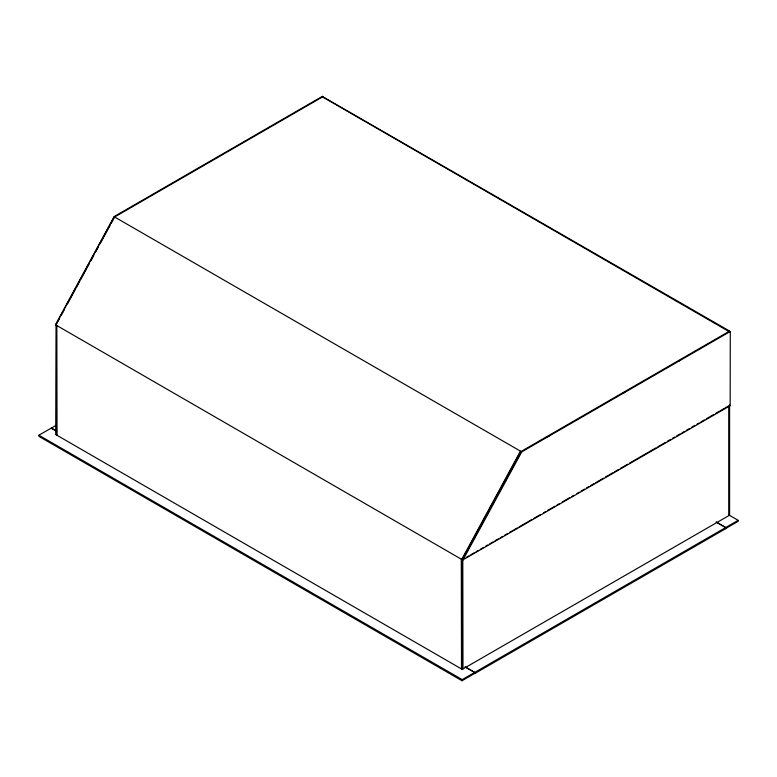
<?xml version="1.0" encoding="UTF-8"?>
<svg xmlns="http://www.w3.org/2000/svg" width="777" height="777" viewBox="0 0 777 777"><rect width="100%" height="100%" fill="white"/><g stroke="black" fill="none" stroke-linecap="round" stroke-linejoin="round"><path stroke-width="1.17" d="M51.214 428.312L56.682 431.216M56.488 325.107A1.195 0.971 60 0 0 56.294 325.349L56.177 434.586L57.051 435.431L56.828 325.66M729.467 331.828L729.467 331.002L323.397 97.086M729.467 515.258L462.228 669.366L462.228 559.974M464.928 666.909L474.378 672.367L474.786 673.533L474.786 672.387L465.617 667.093M729.011 331.575L322.814 97.057M729.71 331.303L730.283 331.633L730.157 405.701L462.801 559.926L462.529 559.421L521.056 451.738M55.682 324.951L114.209 216.938L114.996 216.89M520.794 451.418L462.266 559.43L461.616 559.314M462.228 669.016L462.228 559.712L55.488 324.767L114.054 216.754M51.214 428.146L39.073 435.071L38.928 436.383L462.014 680.739L474.601 673.474M51.399 428.205L55.808 425.398M461.917 669.191L462.228 669.24A1.195 0.971 60 0 0 462.985 668.803L462.791 559.032M729.302 515.268L729.302 405.264M474.786 673.533L725.514 528.768L725.378 527.447L716.433 522.29M725.563 528.583L738.15 521.309L737.927 520.202L728.486 514.753M520.367 451.214L461.752 559.353M56.634 323.854L59.586 318.376M61.325 315.18L64.219 309.848M67.55 303.778L75.233 289.588M76.165 287.937L79.866 281.06M80.759 279.477L84.499 272.533M84.78 272.086L85.926 269.969M86.237 269.337L89.141 264.005M90.88 260.81L93.774 255.478M95.513 252.272L98.562 246.727M100.146 243.745L103.729 237.218M104.205 236.286L110.004 225.621M111.16 223.485L114.637 217.094M521.639 452.068L462.995 559.896M56.332 325.116L56.109 434.731M114.277 216.511L322.572 96.241L323.397 96.62M114.86 216.851L323.242 96.533M114.326 216.832L521.056 451.476L729.545 331.109M547.358 436.965L549.456 435.761M622.707 393.463L624.805 392.249M678.175 361.441L680.273 360.227M521.853 451.825L730.234 331.507M464.656 557.216L461.285 559.421L461.509 669.036M729.574 405.371L730.234 405.594M462.228 559.712L462.985 559.275M466.656 557.158L468.871 555.866M470.862 554.729L474.135 552.836M476.107 551.699L478.341 550.407M480.312 549.271L483.595 547.367M485.567 546.241L487.801 544.939M489.772 543.813L493.055 541.909M495.017 540.782L498.31 538.879M500.271 537.752L502.515 536.451M504.477 535.324L507.624 533.508M509.731 532.294L513.024 530.38M513.927 529.865L517.229 527.952M519.182 526.835L527.738 521.882M528.642 521.377L531.944 519.454M533.896 518.337L540.2 514.704M543.511 512.781L545.609 511.567M547.552 510.46L555.069 506.109M557.002 505.001L559.11 503.787M562.257 501.961L569.794 497.61M571.717 496.503L573.814 495.289M576.971 493.473L579.253 492.142M581.167 491.045L584.508 489.112M586.421 488.014L588.713 486.684M590.627 485.586L593.968 483.653M595.881 482.556L599.222 480.613M600.077 480.128L603.428 478.185M605.332 477.097L608.682 475.155M609.537 474.669L612.888 472.727M614.792 471.639L618.142 469.697M620.25 468.482L623.397 466.656M624.242 466.181L627.602 464.228M629.496 463.15L638.121 458.168M638.947 457.682L647.581 452.7M648.406 452.224L655.992 447.843M657.857 446.765L665.452 442.385M667.317 441.307L670.706 439.355M672.571 438.277L674.669 437.062M676.767 435.848L680.166 433.887M682.021 432.818L684.129 431.604M686.227 430.39L689.626 428.428M691.481 427.36L694.881 425.388M696.988 424.184L699.086 422.97M700.932 421.901L704.341 419.93M706.186 418.871L709.595 416.899M710.392 416.443L713.801 414.471M715.646 413.413L719.065 411.431M719.842 410.984L724.319 408.401M725.096 407.954L728.525 405.973M38.928 435.246L462.228 679.632L474.514 672.542M474.786 672.387L725.514 527.622M716.112 521.891L725.786 527.476L738.072 520.376M462.228 669.366L56.294 434.877M728.797 514.724L729.545 515.151M51.486 428.001L56.585 430.944M729.593 404.992L729.593 515.025M729.011 406.536L729.011 515.462M725.786 527.476L725.786 528.613M521.056 451.476L521.056 452.097M462.228 679.632L462.228 680.778"/></g></svg>
